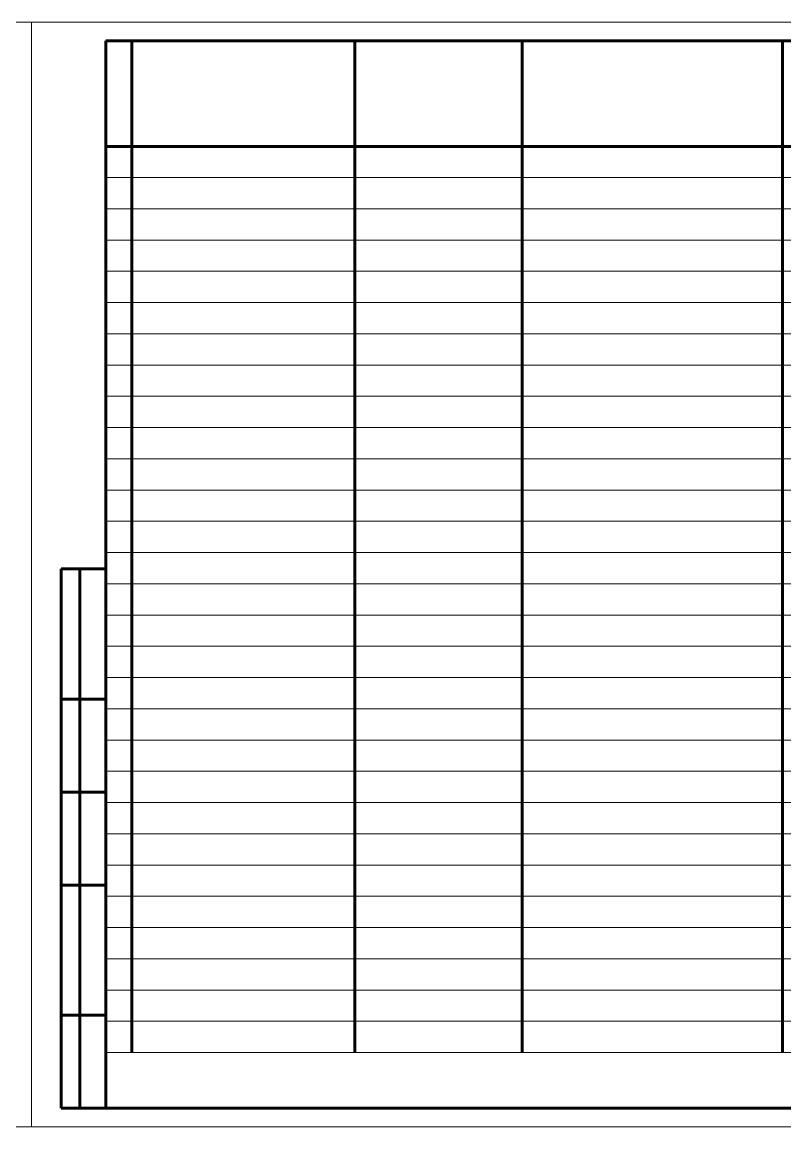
# Model space of a CAD drawing. Header units: millimetres. Extents: x 0 to 1220, y 0 to 297.
# Drawn here: x 607.5 to 812.6, y 0 to 297 of the extents above; entities that cross this region are included whole.
import ezdxf

# ---------------------------------------------------------------- set-up
doc = ezdxf.new("R2010")
doc.units = ezdxf.units.MM
doc.linetypes.add('K5LT_BASIC', pattern=[0])
doc.linetypes.add('K5LT_THIN', pattern=[0])

msp = doc.modelspace()

# ---------------------------------------------------------------- linework, layer by layer
at = {"color": 7, "linetype": 'K5LT_THIN', "lineweight": 18}
for p, q in [((-0.02, 297), (609.98, 297)), ((609.98, 297), (609.98, 0)), ((609.98, 0), (609.98, 297)), ((609.98, 297), (609.98, 0)), ((609.98, 0), (609.98, 297)), ((609.98, 297), (1219.98, 297)), ((629.98, 255.2), (1024.98, 255.2)), ((629.98, 246.8), (1024.98, 246.8)), ((629.98, 238.4), (1024.98, 238.4)), ((629.98, 230), (1024.98, 230)), ((629.98, 221.6), (1024.98, 221.6)), ((629.98, 213.2), (1024.98, 213.2)), ((629.98, 204.8), (1024.98, 204.8)), ((629.98, 196.4), (1024.98, 196.4)), ((629.98, 188), (1024.98, 188)), ((629.98, 179.6), (1024.98, 179.6)), ((629.98, 171.2), (1024.98, 171.2)), ((629.98, 162.8), (1024.98, 162.8)), ((629.98, 154.4), (1024.98, 154.4)), ((629.98, 146), (1024.98, 146)), ((629.98, 137.6), (1024.98, 137.6)), ((629.98, 129.2), (1024.98, 129.2)), ((629.98, 120.8), (1024.98, 120.8)), ((629.98, 112.4), (1024.98, 112.4)), ((629.98, 104), (1024.98, 104)), ((629.98, 95.6), (1024.98, 95.6)), ((629.98, 87.2), (1024.98, 87.2)), ((629.98, 78.8), (1024.98, 78.8)), ((629.98, 70.4), (1024.98, 70.4)), ((629.98, 62), (1024.98, 62)), ((629.98, 53.6), (1024.98, 53.6)), ((629.98, 45.2), (1024.98, 45.2)), ((629.98, 36.8), (1024.98, 36.8)), ((629.98, 28.4), (1024.98, 28.4)), ((629.98, 20), (1024.98, 20)), ((609.98, 0), (-0.02, 0)), ((1219.98, 0), (609.98, 0))]:
    msp.add_line(p, q, dxfattribs=at)
at = {"color": 5, "linetype": 'K5LT_BASIC', "lineweight": 60, "true_color": 0x0000ff}
for p, q in [((629.98, 5), (629.98, 292)), ((629.98, 292), (1214.98, 292)), ((636.98, 20), (636.98, 292)), ((696.98, 20), (696.98, 292)), ((741.98, 20), (741.98, 292)), ((811.98, 20), (811.98, 292)), ((629.98, 263.6), (1024.98, 263.6)), ((617.98, 5), (617.98, 150)), ((629.98, 150), (617.98, 150)), ((622.98, 5), (622.98, 150)), ((629.98, 115), (617.98, 115)), ((629.98, 90), (617.98, 90)), ((629.98, 65), (617.98, 65)), ((629.98, 30), (617.98, 30)), ((629.98, 5), (617.98, 5)), ((1214.98, 5), (629.98, 5))]:
    msp.add_line(p, q, dxfattribs=at)

doc.saveas('drawing.dxf')
